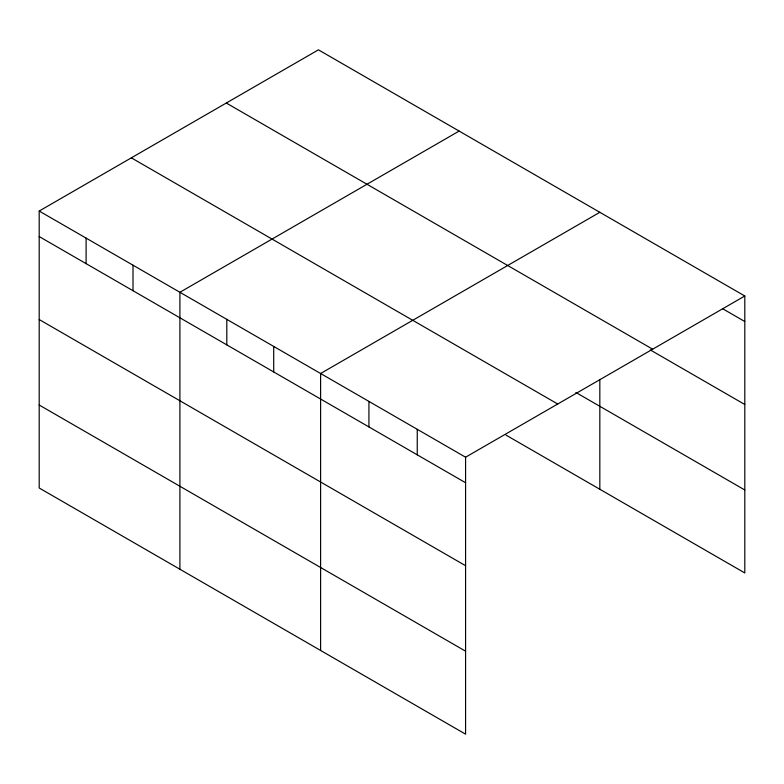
<?xml version="1.0" encoding="UTF-8"?>
<svg xmlns="http://www.w3.org/2000/svg" width="784" height="784" viewBox="0 0 784 784"><rect width="100%" height="100%" fill="white"/><g stroke="black" fill="none" stroke-linecap="round" stroke-linejoin="round"><path stroke-width="1.18" d="M465.578 565.705L465.578 457.209L39.2 211.043L39.2 488.001L465.578 734.167L465.578 565.705L39.2 319.539M506.033 435.11L744.8 572.957L744.8 295.999L318.422 49.833L39.2 211.043M459.13 131.065L179.908 292.275L179.908 569.243M599.829 212.297L320.607 373.507L320.607 650.475M465.578 457.209L744.8 295.999M722.74 308.778L744.8 321.518M226.282 103.027L652.66 349.194M650.259 349.909L744.8 404.495M575.858 392.451L744.8 489.98M131.34 157.839L557.718 404.005M39.2 236.562L465.578 482.728M39.2 405.024L465.578 651.19M599.829 379.417L599.829 489.265M417.255 429.309L417.255 454.828M368.931 401.408L368.931 426.927M273.704 346.43L273.704 371.949M226.801 319.353L226.801 344.872M133.006 265.198L133.006 290.717M86.103 238.12L86.103 263.64"/></g></svg>
